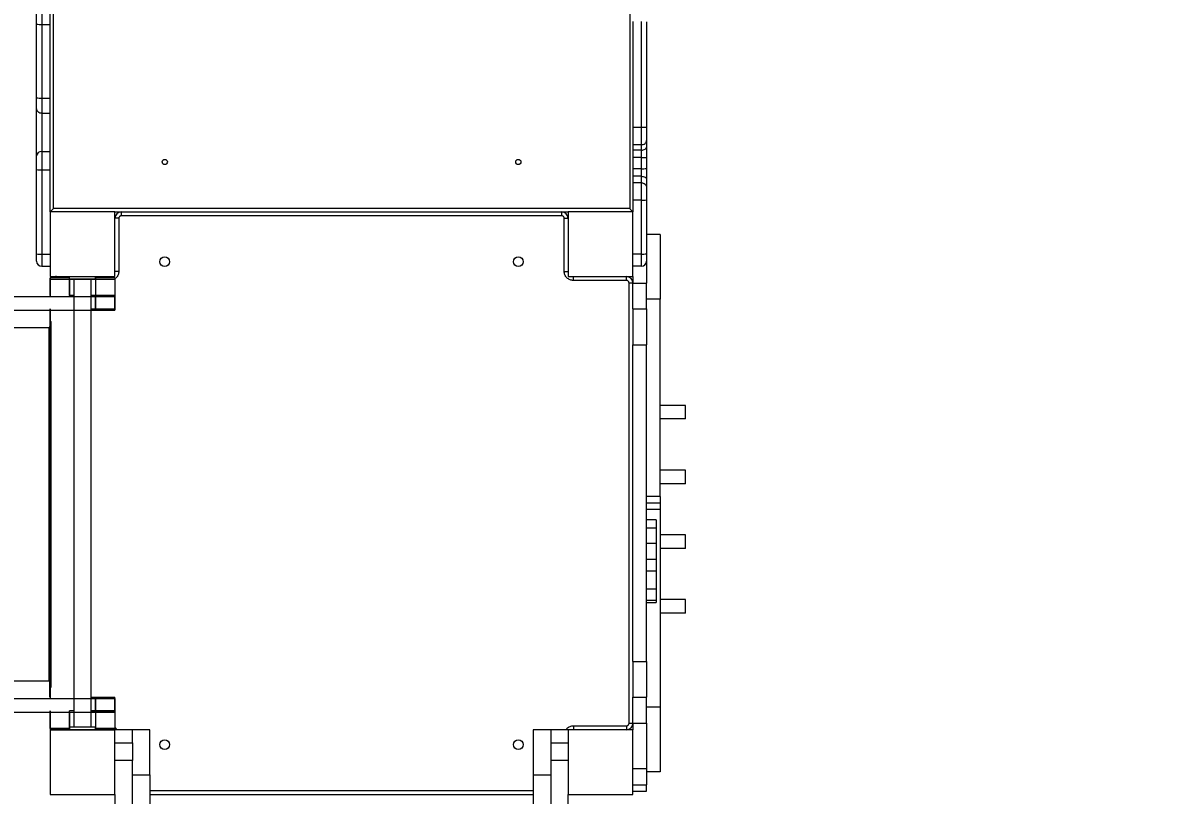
# Model space of a CAD drawing. Header units: millimetres. Extents: x -5819 to 4716, y -5547 to 4789.
# Drawn here: x -390 to 1382, y -1662 to -470 of the extents above; entities that cross this region are included whole.
import ezdxf

# ---------------------------------------------------------------- set-up
doc = ezdxf.new("R2010")
doc.units = ezdxf.units.MM
doc.layers.add('DIKOM_РАЗМЕР_ЗОНА', color=7, linetype='Continuous')
doc.layers.add('DIKOM_РАЗМЕР_ОБЪЕКТА', color=7, linetype='Continuous')
doc.styles.add('style1', font='arial.ttf', dxfattribs={"width": 0.8})
doc.dimstyles.new('1-50', dxfattribs={"dimtxt": 300, "dimasz": 200, "dimexe": 100, "dimexo": 0, "dimgap": 100, "dimtad": 1, "dimtxsty": 'style1', "dimcen": 200, "dimclrd": 7, "dimclre": 7, "dimclrt": 7, "dimadec": 1, "dimazin": 2, "dimtfac": 1, "dimtmove": 0, "dimatfit": 2, "dimfxl": 0, "dimlwd": 25, "dimlwe": 18, "dimarcsym": 0})

# ---------------------------------------------------------------- blocks, each defined once
blk = doc.blocks.new('*D11')
at = {"layer": 'Defpoints', "color": 0, "transparency": 16777216}
for p in [(4691.8, 466.2), (-2338.5, -926.9), (4691.8, -4710)]:
    blk.add_point(p, dxfattribs=at)
at = {"layer": 'DIKOM_РАЗМЕР_ОБЪЕКТА', "color": 7, "lineweight": 18, "transparency": 16777216}
for p, q in [((4691.8, 466.2), (4691.8, -4810)), ((-2338.5, -926.9), (-2338.5, -4810))]:
    blk.add_line(p, q, dxfattribs=at)
at = {"layer": 'DIKOM_РАЗМЕР_ОБЪЕКТА', "color": 7, "lineweight": 25, "transparency": 16777216}
blk.add_line((-2138.5, -4710), (4491.8, -4710), dxfattribs=at)
at = {"layer": 'DIKOM_РАЗМЕР_ОБЪЕКТА', "color": 7, "transparency": 16777216}
for points in [[(-2138.5, -4676.6), (-2138.5, -4743.3), (-2338.5, -4710)], [(4491.8, -4676.6), (4491.8, -4743.3), (4691.8, -4710)]]:
    blk.add_solid(points, dxfattribs=at)
at = {"layer": 'DIKOM_РАЗМЕР_ОБЪЕКТА', "color": 7, "transparency": 16777216, "insert": (108.6, -4456.8), "char_height": 300, "attachment_point": 5, "style": 'style1'}
blk.add_mtext('7050', dxfattribs=at)
blk = doc.blocks.new('*D12')
at = {"layer": 'Defpoints', "color": 0, "transparency": 16777216}
for p in [(-3222.5, 1989.2), (4715.7, 1989.2), (452.7, -2710.8)]:
    blk.add_point(p, dxfattribs=at)
at = {"layer": 'DIKOM_РАЗМЕР_ОБЪЕКТА', "color": 7, "lineweight": 18, "transparency": 16777216}
for p, q in [((4715.7, 1989.2), (-3322.5, 1989.2)), ((452.7, -2710.8), (-3322.5, -2710.8))]:
    blk.add_line(p, q, dxfattribs=at)
at = {"layer": 'DIKOM_РАЗМЕР_ОБЪЕКТА', "color": 7, "lineweight": 25, "transparency": 16777216}
blk.add_line((-3222.5, -2510.8), (-3222.5, 1789.2), dxfattribs=at)
at = {"layer": 'DIKOM_РАЗМЕР_ОБЪЕКТА', "color": 7, "transparency": 16777216}
for points in [[(-3255.9, 1789.2), (-3189.2, 1789.2), (-3222.5, 1989.2)], [(-3255.9, -2510.8), (-3189.2, -2510.8), (-3222.5, -2710.8)]]:
    blk.add_solid(points, dxfattribs=at)
at = {"layer": 'DIKOM_РАЗМЕР_ОБЪЕКТА', "color": 7, "transparency": 16777216, "insert": (-3475.7, -1154.8), "char_height": 300, "attachment_point": 5, "rotation": 90, "style": 'style1'}
blk.add_mtext('4700', dxfattribs=at)
blk = doc.blocks.new('*D13')
at = {"layer": 'Defpoints', "color": 0, "transparency": 16777216}
for p in [(4691.8, 58.9), (-4358.2, -1158.8), (4691.8, -5446.6)]:
    blk.add_point(p, dxfattribs=at)
at = {"layer": 'DIKOM_РАЗМЕР_ЗОНА', "color": 7, "lineweight": 18, "transparency": 16777216}
for p, q in [((4691.8, 58.9), (4691.8, -5546.6)), ((-4358.2, -1158.8), (-4358.2, -5546.6))]:
    blk.add_line(p, q, dxfattribs=at)
at = {"layer": 'DIKOM_РАЗМЕР_ЗОНА', "color": 7, "lineweight": 25, "transparency": 16777216}
blk.add_line((-4158.2, -5446.6), (4491.8, -5446.6), dxfattribs=at)
at = {"layer": 'DIKOM_РАЗМЕР_ЗОНА', "color": 7, "transparency": 16777216}
for points in [[(-4158.2, -5413.3), (-4158.2, -5480), (-4358.2, -5446.6)], [(4491.8, -5413.3), (4491.8, -5480), (4691.8, -5446.6)]]:
    blk.add_solid(points, dxfattribs=at)
at = {"layer": 'DIKOM_РАЗМЕР_ЗОНА', "color": 7, "transparency": 16777216, "insert": (108.6, -5193.5), "char_height": 300, "attachment_point": 5, "style": 'style1'}
blk.add_mtext('9050', dxfattribs=at)
blk = doc.blocks.new('*D14')
at = {"layer": 'Defpoints', "color": 0, "transparency": 16777216}
for p in [(3531.7, 4789.1), (-5368.5, -4210.8), (373.4, -4210.8)]:
    blk.add_point(p, dxfattribs=at)
at = {"layer": 'DIKOM_РАЗМЕР_ЗОНА', "color": 7, "lineweight": 18, "transparency": 16777216}
for p, q in [((3531.7, 4789.1), (-5468.5, 4789.1)), ((373.4, -4210.8), (-5468.5, -4210.8))]:
    blk.add_line(p, q, dxfattribs=at)
at = {"layer": 'DIKOM_РАЗМЕР_ЗОНА', "color": 7, "lineweight": 25, "transparency": 16777216}
blk.add_line((-5368.5, 4589.1), (-5368.5, -4010.8), dxfattribs=at)
at = {"layer": 'DIKOM_РАЗМЕР_ЗОНА', "color": 7, "transparency": 16777216}
for points in [[(-5401.8, 4589.1), (-5335.2, 4589.1), (-5368.5, 4789.1)], [(-5401.8, -4010.8), (-5335.2, -4010.8), (-5368.5, -4210.8)]]:
    blk.add_solid(points, dxfattribs=at)
at = {"layer": 'DIKOM_РАЗМЕР_ЗОНА', "color": 7, "transparency": 16777216, "insert": (-5621.7, -1249.3), "char_height": 300, "attachment_point": 5, "rotation": 90, "style": 'style1'}
blk.add_mtext('9000', dxfattribs=at)
blk = doc.blocks.new('A$C97ed674a')
at = {"color": 7, "linetype": 'Continuous', "lineweight": 15}
for p, q in [((2010.4, 696), (2010.4, 669)), ((2010.4, 696), (2040.4, 696)), ((2010.4, 696), (2010.4, 669)), ((2010.4, 696), (2010.4, 696)), ((2040.4, 696), (2040.4, 669)), ((2040.4, 696), (2080.4, 696)), ((2080.4, 696), (2080.4, 669)), ((2080.4, 696), (2110.4, 696)), ((2110.4, 696), (2110.4, 669)), ((1929.3, 669), (2080.4, 669)), ((2040.4, 669), (2080.4, 669)), ((2080.4, 669), (2110.4, 669)), ((2080.4, 669), (2080.4, 648)), ((2080.4, 669), (2110.4, 669)), ((2110.4, 669), (2110.4, 648)), ((1929.3, 648), (2080.4, 648)), ((2010.4, 621), (2010.4, 648)), ((2080.4, 648), (2110.4, 648)), ((2010.4, 621), (1868.5, 621)), ((2008.9, 75), (2008.9, 621)), ((2010.4, 630.5), (2011.9, 630.5)), ((2011.9, 65.5), (2011.9, 630.5)), ((2010.4, 75), (1868.5, 75)), ((2010.4, 75), (2010.4, 48)), ((2010.4, 65.5), (2011.9, 65.5)), ((1929.3, 48), (2080.4, 48)), ((2080.4, 48), (2080.4, 27)), ((2080.4, 48), (2110.4, 48)), ((2110.4, 48), (2110.4, 27)), ((1929.3, 27), (2080.4, 27)), ((2010.4, 27), (2010.4, 0)), ((2010.4, 27), (2010.4, 0)), ((2040.4, 27), (2040.4, 0)), ((2040.4, 27), (2080.4, 27)), ((2080.4, 27), (2080.4, 0)), ((2080.4, 27), (2110.4, 27)), ((2080.4, 27), (2110.4, 27)), ((2110.4, 27), (2110.4, 0)), ((2010.4, 0), (2040.4, 0)), ((2010.4, 0), (2010.4, 0)), ((2040.4, 0), (2080.4, 0)), ((2080.4, 0), (2110.4, 0))]:
    blk.add_line(p, q, dxfattribs=at)

msp = doc.modelspace()

# ---------------------------------------------------------------- linework, layer by layer
at = {"color": 7, "linetype": 'Continuous', "lineweight": 15}
for p, q in [((-342.798, -756.413), (-342.798, 681.607)), ((547.202, 686.568), (547.202, -756.413)), ((-368.798, -471.408), (-368.798, -451.009)), ((-360.798, -443.992), (-360.798, -471.808)), ((-347.798, -471.808), (-347.798, -443.992)), ((-368.798, -585.222), (-368.798, -471.408)), ((-360.798, -471.808), (-347.798, -471.808)), ((-360.798, -471.808), (-360.798, -585.623)), ((-347.798, -585.623), (-347.798, -471.808)), ((552.202, -467.406), (552.202, -630.949)), ((565.202, -630.949), (565.202, -467.406)), ((573.202, -467.791), (573.202, -631.334)), ((-368.798, -602.226), (-368.798, -585.222)), ((-368.798, -675.086), (-368.798, -602.226)), ((-360.798, -585.623), (-347.798, -585.623)), ((-360.798, -585.623), (-360.798, -608.809)), ((-347.798, -608.809), (-347.798, -585.623)), ((-360.798, -608.809), (-347.798, -608.809)), ((-360.798, -608.809), (-360.798, -668.114)), ((-347.798, -668.114), (-347.798, -608.809)), ((565.202, -630.949), (552.202, -630.949)), ((552.202, -630.949), (552.202, -657.784)), ((565.202, -657.784), (565.202, -630.949)), ((573.202, -631.334), (573.202, -651.013)), ((573.202, -651.013), (573.202, -661.277)), ((-360.798, -668.114), (-360.798, -696.565)), ((-360.798, -668.114), (-347.798, -668.114)), ((-347.798, -696.565), (-347.798, -668.114)), ((565.202, -657.784), (552.202, -657.784)), ((552.202, -657.784), (552.202, -666.139)), ((565.202, -666.139), (552.202, -666.139)), ((552.202, -666.139), (552.202, -677.534)), ((565.202, -666.139), (565.202, -657.784)), ((565.202, -677.534), (565.202, -666.139)), ((573.202, -661.277), (573.202, -677.231)), ((-368.798, -695.95), (-368.798, -675.086)), ((565.202, -677.534), (552.202, -677.534)), ((552.202, -677.534), (552.202, -694.835)), ((565.202, -694.835), (565.202, -677.534)), ((573.202, -677.231), (573.202, -694.532)), ((-368.798, -826.335), (-368.798, -695.95)), ((-360.798, -696.565), (-347.798, -696.565)), ((-360.798, -696.565), (-360.798, -826.95)), ((-347.798, -761.413), (-347.798, -696.565)), ((565.202, -694.835), (552.202, -694.835)), ((552.202, -694.835), (552.202, -706.508)), ((565.202, -706.508), (552.202, -706.508)), ((552.202, -706.508), (552.202, -716.727)), ((565.202, -706.508), (565.202, -694.835)), ((565.202, -716.727), (565.202, -706.508)), ((573.202, -694.532), (573.202, -710.874)), ((565.202, -716.727), (552.202, -716.727)), ((552.202, -716.727), (552.202, -743.587)), ((565.202, -743.587), (565.202, -716.727)), ((573.202, -710.874), (573.202, -723.429)), ((573.202, -723.429), (573.202, -743.126)), ((565.202, -743.587), (552.202, -743.587)), ((552.202, -743.587), (552.202, -761.413)), ((565.202, -826.563), (565.202, -743.587)), ((573.202, -743.126), (573.202, -826.103)), ((-347.798, -761.413), (-347.798, -861.413)), ((-247.798, -761.413), (-347.798, -761.413)), ((547.202, -756.413), (-342.798, -756.413)), ((-247.798, -861.413), (-247.798, -761.413)), ((-247.798, -761.413), (452.202, -761.413)), ((-237.798, -767.413), (-237.798, -761.413)), ((442.202, -767.413), (442.202, -761.413)), ((452.202, -761.413), (452.202, -861.413)), ((552.202, -761.413), (452.202, -761.413)), ((552.202, -861.413), (552.202, -761.413)), ((-241.798, -771.413), (-247.798, -771.413)), ((-241.798, -771.413), (-241.798, -853.413)), ((442.202, -767.413), (-237.798, -767.413)), ((446.202, -853.413), (446.202, -771.413)), ((446.202, -771.413), (452.202, -771.413)), ((594.202, -796.413), (573.202, -796.413)), ((594.202, -796.413), (594.202, -896.413)), ((-368.798, -837.412), (-368.798, -826.335)), ((-360.798, -826.95), (-347.798, -826.95)), ((-360.798, -826.95), (-360.798, -845.412)), ((565.202, -826.563), (552.202, -826.563)), ((565.202, -845.412), (565.202, -826.563)), ((573.202, -826.103), (573.202, -837.412)), ((-360.798, -845.412), (-347.798, -845.412)), ((565.202, -845.412), (552.202, -845.412)), ((573.202, -837.412), (573.202, -871.413)), ((-347.805, -863.413), (-347.805, -890.413)), ((-347.795, -863.413), (-347.805, -863.413)), ((-347.798, -861.413), (-247.798, -861.413)), ((-317.794, -863.413), (-347.795, -863.413)), ((-347.795, -890.413), (-347.795, -863.413)), ((-337.798, -863.413), (-337.798, -861.413)), ((-317.798, -865.413), (-317.798, -861.413)), ((-277.798, -865.413), (-317.798, -865.413)), ((-317.794, -890.413), (-317.794, -865.413)), ((-311.298, -865.413), (-311.298, -1557.413)), ((-284.298, -1557.413), (-284.298, -865.413)), ((-277.798, -865.413), (-277.798, -861.413)), ((-277.797, -863.413), (-277.798, -863.413)), ((-277.797, -863.413), (-277.797, -890.413)), ((-247.798, -863.413), (-277.797, -863.413)), ((-255.798, -863.413), (-255.798, -861.413)), ((-241.798, -853.413), (-247.798, -853.413)), ((-247.798, -863.413), (-247.798, -890.413)), ((446.202, -853.413), (452.202, -853.413)), ((452.202, -861.413), (552.202, -861.413)), ((460.202, -867.413), (460.202, -861.413)), ((542.202, -867.413), (460.202, -867.413)), ((542.202, -867.413), (542.202, -861.413)), ((552.202, -861.413), (552.202, -871.413)), ((546.202, -1551.413), (546.202, -871.413)), ((552.202, -871.413), (546.202, -871.413)), ((552.202, -871.413), (573.202, -871.413)), ((552.202, -911.413), (552.202, -871.413)), ((573.202, -911.413), (573.202, -871.413)), ((-311.298, -890.413), (-317.794, -890.413)), ((-277.797, -890.413), (-284.298, -890.413)), ((-284.298, -890.413), (-277.798, -890.413)), ((-277.798, -911.413), (-277.798, -890.413)), ((-277.798, -890.413), (-247.799, -890.413)), ((-247.798, -890.413), (-277.797, -890.413)), ((-247.799, -911.413), (-247.799, -890.413)), ((594.202, -896.413), (573.202, -896.413)), ((594.202, -1201.413), (594.202, -896.413)), ((-348.117, -911.413), (-348.117, -938.413)), ((-347.798, -911.413), (-347.798, -1511.413)), ((-284.298, -911.413), (-277.798, -911.413)), ((-277.798, -911.413), (-247.799, -911.413)), ((552.202, -911.413), (573.202, -911.413)), ((552.202, -911.413), (552.202, -966.685)), ((573.202, -911.413), (573.202, -966.685)), ((-348.12, -1484.413), (-348.12, -938.413)), ((552.202, -966.685), (573.202, -966.685)), ((552.202, -1456.142), (552.202, -966.685)), ((573.202, -1456.142), (573.202, -966.685)), ((632.292, -1060.413), (594.202, -1060.413)), ((633.202, -1060.413), (632.292, -1060.413)), ((633.202, -1081.413), (633.202, -1060.413)), ((632.292, -1081.413), (594.202, -1081.413)), ((633.202, -1081.413), (632.292, -1081.413)), ((632.292, -1160.413), (594.202, -1160.413)), ((633.202, -1160.413), (632.292, -1160.413)), ((633.202, -1181.413), (633.202, -1160.413)), ((632.292, -1181.413), (594.202, -1181.413)), ((633.202, -1181.413), (632.292, -1181.413)), ((594.202, -1201.413), (573.202, -1201.413)), ((594.202, -1201.413), (594.202, -1211.413)), ((594.202, -1211.413), (573.202, -1211.413)), ((594.202, -1221.413), (573.202, -1221.413)), ((594.202, -1211.413), (594.202, -1221.413)), ((594.202, -1221.413), (594.202, -1526.413)), ((588.202, -1237.156), (573.202, -1237.156)), ((588.202, -1237.156), (588.202, -1250.228)), ((588.202, -1250.228), (573.202, -1250.228)), ((588.202, -1250.228), (588.202, -1274.017)), ((588.202, -1274.017), (573.202, -1274.017)), ((588.202, -1274.017), (588.202, -1298.576)), ((632.292, -1260.413), (594.202, -1260.413)), ((633.202, -1260.413), (632.292, -1260.413)), ((633.202, -1281.413), (633.202, -1260.413)), ((632.292, -1281.413), (594.202, -1281.413)), ((633.202, -1281.413), (632.292, -1281.413)), ((588.202, -1298.576), (573.202, -1298.576)), ((588.202, -1298.576), (588.202, -1316.445)), ((588.202, -1316.445), (573.202, -1316.445)), ((588.202, -1316.445), (588.202, -1344.158)), ((588.202, -1344.158), (573.202, -1344.158)), ((588.202, -1344.158), (588.202, -1362.045)), ((588.202, -1362.045), (573.202, -1362.045)), ((588.202, -1362.045), (588.202, -1364.735)), ((632.292, -1360.413), (594.202, -1360.413)), ((633.202, -1360.413), (632.292, -1360.413)), ((633.202, -1381.413), (633.202, -1360.413)), ((573.202, -1364.735), (588.202, -1364.735)), ((632.292, -1381.413), (594.202, -1381.413)), ((633.202, -1381.413), (632.292, -1381.413)), ((552.202, -1456.142), (573.202, -1456.142)), ((552.202, -1456.142), (552.202, -1511.413)), ((573.202, -1456.142), (573.202, -1511.413)), ((-348.117, -1511.413), (-348.117, -1484.413)), ((-284.298, -1511.413), (-277.798, -1511.413)), ((-277.798, -1532.413), (-277.798, -1511.413)), ((-277.798, -1511.413), (-247.799, -1511.413)), ((-247.799, -1532.413), (-247.799, -1511.413)), ((552.202, -1511.413), (573.202, -1511.413)), ((552.202, -1551.413), (552.202, -1511.413)), ((573.202, -1551.413), (573.202, -1511.413)), ((-347.805, -1532.413), (-347.805, -1559.413)), ((-347.795, -1559.413), (-347.795, -1532.413)), ((-311.298, -1532.413), (-317.794, -1532.413)), ((-317.794, -1557.413), (-317.794, -1532.413)), ((-277.797, -1532.413), (-284.298, -1532.413)), ((-284.298, -1532.413), (-277.798, -1532.413)), ((-277.798, -1532.413), (-247.799, -1532.413)), ((-277.797, -1532.413), (-277.797, -1559.413)), ((-247.798, -1532.413), (-277.797, -1532.413)), ((-247.798, -1532.413), (-247.798, -1559.413)), ((594.202, -1526.413), (573.202, -1526.413)), ((594.202, -1526.413), (594.202, -1626.413)), ((-317.798, -1561.413), (-317.798, -1557.413)), ((-277.798, -1557.413), (-317.798, -1557.413)), ((-277.798, -1561.413), (-277.798, -1557.413)), ((460.202, -1555.413), (542.202, -1555.413)), ((460.202, -1555.413), (460.202, -1561.413)), ((542.202, -1555.413), (542.202, -1561.413)), ((546.202, -1551.413), (552.202, -1551.413)), ((552.202, -1551.413), (573.202, -1551.413)), ((552.202, -1551.413), (552.202, -1561.413)), ((573.202, -1551.413), (573.202, -1621.413)), ((-347.795, -1559.413), (-347.805, -1559.413)), ((-347.798, -1561.413), (-347.798, -1661.413)), ((-247.798, -1561.413), (-347.798, -1561.413)), ((-317.794, -1559.413), (-347.795, -1559.413)), ((-337.798, -1559.413), (-337.798, -1561.413)), ((-277.797, -1559.413), (-277.798, -1559.413)), ((-247.798, -1559.413), (-277.797, -1559.413)), ((-255.798, -1559.413), (-255.798, -1561.413)), ((-220.798, -1561.413), (-247.798, -1561.413)), ((-247.798, -1661.413), (-247.798, -1561.413)), ((-220.798, -1561.585), (-247.798, -1561.585)), ((-193.798, -1561.413), (-220.798, -1561.413)), ((-220.798, -1561.413), (-220.798, -1561.585)), ((-220.798, -1581.585), (-220.798, -1561.585)), ((-193.798, -1631.413), (-193.798, -1561.413)), ((425.202, -1561.413), (398.202, -1561.413)), ((398.202, -1561.413), (398.202, -1631.413)), ((425.202, -1561.585), (425.202, -1561.413)), ((452.202, -1561.413), (425.202, -1561.413)), ((452.202, -1561.585), (425.202, -1561.585)), ((425.202, -1561.585), (425.202, -1581.585)), ((452.202, -1561.413), (452.202, -1661.413)), ((552.202, -1561.413), (452.202, -1561.413)), ((552.202, -1661.413), (552.202, -1561.413)), ((-247.798, -1581.585), (-220.798, -1581.585)), ((-220.798, -1581.585), (-220.798, -1608.768)), ((425.202, -1581.585), (452.202, -1581.585)), ((425.202, -1581.585), (425.202, -1608.768)), ((-220.798, -1608.768), (-247.798, -1608.768)), ((-220.798, -1688.592), (-220.798, -1608.768)), ((452.202, -1608.768), (425.202, -1608.768)), ((425.202, -1608.768), (425.202, -1688.592)), ((552.202, -1621.413), (573.202, -1621.413)), ((573.202, -1621.413), (573.202, -1646.413)), ((594.202, -1626.413), (573.202, -1626.413)), ((-220.798, -1631.413), (-193.798, -1631.413)), ((-193.798, -1631.413), (-193.798, -1677.434)), ((398.202, -1631.413), (425.202, -1631.413)), ((398.202, -1631.413), (398.202, -1677.434)), ((552.202, -1646.413), (573.202, -1646.413)), ((573.202, -1656.413), (573.202, -1646.413)), ((-347.798, -1661.413), (-247.798, -1661.413)), ((-247.798, -1661.413), (-247.798, -1688.592)), ((-193.798, -1655.413), (398.202, -1655.413)), ((-193.798, -1661.413), (398.202, -1661.413)), ((452.202, -1688.592), (452.202, -1661.413)), ((452.202, -1661.413), (552.202, -1661.413)), ((552.202, -1656.413), (573.202, -1656.413))]:
    msp.add_line(p, q, dxfattribs=at)
at = {"color": 7, "linetype": 'Continuous', "lineweight": 15, "flags": 128}
for points in [[(-368.798, -602.226), (-368.644, -603.51), (-368.189, -604.745), (-367.45, -605.883), (-366.455, -606.881), (-365.243, -607.7), (-363.86, -608.308), (-362.359, -608.683), (-360.798, -608.809)], [(565.202, -657.784), (566.763, -657.654), (568.263, -657.268), (569.646, -656.643), (570.859, -655.801), (571.854, -654.775), (572.593, -653.604), (573.048, -652.334), (573.202, -651.013)], [(565.202, -666.139), (566.763, -666.045), (568.263, -665.769), (569.646, -665.319), (570.859, -664.715), (571.854, -663.978), (572.593, -663.138), (573.048, -662.226), (573.202, -661.277)], [(565.202, -706.508), (566.763, -706.592), (568.263, -706.84), (569.646, -707.244), (570.859, -707.787), (571.854, -708.448), (572.593, -709.203), (573.048, -710.022), (573.202, -710.874)], [(565.202, -716.727), (566.763, -716.856), (568.263, -717.238), (569.646, -717.857), (570.859, -718.69), (571.854, -719.706), (572.593, -720.865), (573.048, -722.122), (573.202, -723.429)], [(-342.798, -756.413), (-343.666, -757.281), (-344.508, -758.123), (-345.298, -758.913), (-346.012, -759.627), (-346.628, -760.243), (-347.128, -760.743), (-347.497, -761.112), (-347.722, -761.337), (-347.798, -761.413)], [(552.202, -761.413), (552.106, -761.317), (551.821, -761.033), (551.359, -760.571), (550.737, -759.949), (549.98, -759.191), (549.115, -758.327), (548.177, -757.389), (547.202, -756.413)]]:
    msp.add_lwpolyline(points, dxfattribs=at)
at = {"color": 7, "linetype": 'Continuous', "lineweight": 15}
for centre, radius in [((-170.798, -684.413), 4), ((375.202, -684.413), 4), ((-170.798, -838.413), 7.5), ((375.202, -838.413), 7.5), ((-170.798, -1584.413), 7.5), ((375.202, -1584.413), 7.5)]:
    msp.add_circle(centre, radius, dxfattribs=at)
for centre, radius, start, end in [((-362.793, -431.584), 40.274, 261.424883, 272.83915), ((-362.793, -545.398), 40.274, 261.424883, 272.83915), ((567.197, -672.79), 41.888, 81.757546, 92.729637), ((-361.279, -675.638), 7.539, 86.341215, 175.800666), ((567.2, -624.535), 53.037, 267.840796, 276.497706), ((-362.786, -670.092), 26.547, 256.91125, 274.295126), ((567.199, -641.819), 53.053, 267.842163, 276.496339), ((567.194, -708.492), 35.151, 266.750376, 279.840296), ((-237.798, -771.413), 10, 90, 180), ((442.202, -771.413), 10, 0, 90), ((-362.787, -800.476), 26.549, 256.913504, 274.296267), ((567.195, -791.458), 35.162, 266.750613, 279.836655), ((-360.798, -837.412), 8, 180, 270), ((565.202, -837.412), 8, 270, 0), ((-337.798, -871.413), 10, 90, 126.869898), ((542.202, -871.413), 10, 0, 90), ((542.202, -1551.413), 10, 270, 0), ((-337.798, -1551.413), 10, 233.130102, 270)]:
    msp.add_arc(centre, radius, start, end, dxfattribs=at)
for points, knots in [([(-237.798, -767.413), (-238.301, -767.467), (-239.075, -767.549), (-240.007, -768.048), (-240.648, -768.564), (-241.164, -769.205), (-241.663, -770.136), (-241.745, -770.91), (-241.798, -771.413)], [0, 0, 0, 0, 0.23945545, 0.36836383, 0.49999764, 0.63163075, 0.76053052, 1, 1, 1, 1]), ([(446.202, -771.413), (446.148, -770.91), (446.066, -770.136), (445.567, -769.205), (445.051, -768.564), (444.41, -768.048), (443.479, -767.549), (442.705, -767.467), (442.202, -767.413)], [0, 0, 0, 0, 0.23946827, 0.36837007, 0.50000301, 0.63163665, 0.76054486, 1, 1, 1, 1]), ([(-241.798, -853.413), (-241.844, -854.267), (-241.937, -856.026), (-242.715, -858.637), (-244.013, -861.136), (-245.715, -863.298), (-247.143, -864.366), (-247.798, -864.856)], [0, 0, 0, 0, 0.19055595, 0.39251237, 0.602882, 0.81770901, 1, 1, 1, 1]), ([(460.202, -867.413), (459.348, -867.368), (457.589, -867.274), (454.98, -866.495), (452.471, -865.204), (450.232, -863.383), (448.411, -861.144), (447.12, -858.635), (446.341, -856.026), (446.247, -854.267), (446.202, -853.413)], [0, 0, 0, 0, 0.11651571, 0.24001341, 0.36864377, 0.50000324, 0.63136147, 0.75999419, 0.88348256, 1, 1, 1, 1]), ([(546.202, -871.413), (546.148, -870.91), (546.066, -870.136), (545.567, -869.205), (545.051, -868.564), (544.41, -868.048), (543.479, -867.549), (542.705, -867.467), (542.202, -867.413)], [0, 0, 0, 0, 0.23943754, 0.36834026, 0.49999417, 0.6316273, 0.7605344, 1, 1, 1, 1]), ([(-247.798, -1557.971), (-247.135, -1558.455), (-245.81, -1559.425), (-244.84, -1560.75), (-244.356, -1561.413)], [0, 0, 0, 0, 0.50000192, 1, 1, 1, 1]), ([(448.759, -1561.413), (449.249, -1560.758), (450.317, -1559.33), (452.479, -1557.629), (454.978, -1556.33), (457.589, -1555.552), (459.348, -1555.459), (460.202, -1555.413)], [0, 0, 0, 0, 0.18228791, 0.39711498, 0.60747881, 0.80944862, 1, 1, 1, 1]), ([(542.202, -1555.413), (542.705, -1555.36), (543.479, -1555.278), (544.41, -1554.779), (545.051, -1554.263), (545.567, -1553.622), (546.066, -1552.691), (546.148, -1551.916), (546.202, -1551.413)], [0, 0, 0, 0, 0.23946372, 0.36836981, 0.5000019, 0.63162522, 0.76052693, 1, 1, 1, 1])]:
    msp.add_open_spline(points, degree=3, knots=knots, dxfattribs=at)

# ---------------------------------------------------------------- block references
msp.add_blockref('A$C97ed674a', (-2358.222, -1561.413), dxfattribs=at)

# ---------------------------------------------------------------- dimensions: what is measured, and where the dimension line sits
at = {"layer": 'DIKOM_РАЗМЕР_ЗОНА', "color": 3}
dim = msp.add_linear_dim(base=(-5368.488, -4210.756), p1=(3531.688, 4789.073), p2=(373.368, -4210.756), angle=90, text='9000', dimstyle='1-50', dxfattribs=at)
dim.commit()
dim.dimension.update_dxf_attribs({"geometry": '*D14', "text_midpoint": (-5368.488, -1249.311), "dimtype": 160})
dim = msp.add_linear_dim(base=(4691.778, -5446.642), p1=(-4358.222, -1158.846), p2=(4691.778, 58.857), dimstyle='1-50', dxfattribs=at)
dim.commit()
dim.dimension.update_dxf_attribs({"geometry": '*D13', "text_midpoint": (108.583, -5446.642), "dimtype": 160})
at = {"layer": 'DIKOM_РАЗМЕР_ОБЪЕКТА', "color": 3}
dim = msp.add_linear_dim(base=(-3222.544, 1989.244), p1=(452.687, -2710.756), p2=(4715.706, 1989.244), angle=90, dimstyle='1-50', dxfattribs=at)
dim.commit()
dim.dimension.update_dxf_attribs({"geometry": '*D12', "text_midpoint": (-3222.544, -1154.777), "dimtype": 160})
dim = msp.add_linear_dim(base=(4691.778, -4709.972), p1=(-2338.514, -926.913), p2=(4691.778, 466.221), text='7050', dimstyle='1-50', dxfattribs=at)
dim.commit()
dim.dimension.update_dxf_attribs({"geometry": '*D11', "text_midpoint": (108.583, -4709.972), "dimtype": 160})

doc.saveas('drawing.dxf')
